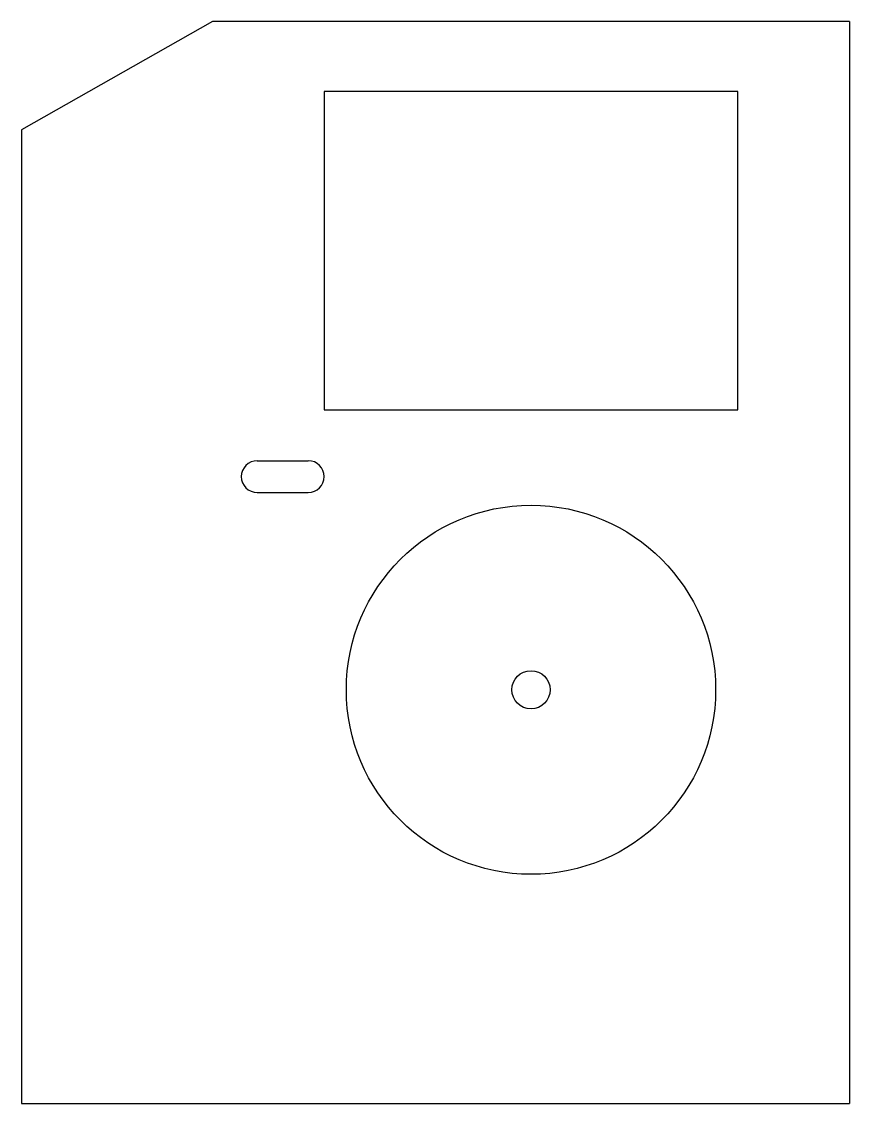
# Model space of a CAD drawing. Header units: millimetres. Extents: x -80 to 50, y -85 to 85.
import ezdxf

# ---------------------------------------------------------------- set-up
doc = ezdxf.new("R2010")
doc.units = ezdxf.units.MM
doc.layers.add('Shape2DView006', color=7, linetype='CONTINUOUS')

msp = doc.modelspace()

# ---------------------------------------------------------------- linework, layer by layer
at = {"layer": 'Shape2DView006'}
for p, q in [((-50, 85), (-80, 68)), ((50, 85), (-50, 85)), ((50, 85), (50, -85)), ((-32.5, 74), (-32.5, 24)), ((32.5, 74), (-32.5, 74)), ((32.5, 24), (32.5, 74)), ((-80, 68), (-80, -85)), ((-32.5, 24), (32.5, 24)), ((-43, 16), (-35, 16)), ((-43, 11), (-35, 11)), ((-80, -85), (50, -85))]:
    msp.add_line(p, q, dxfattribs=at)
for radius in [29, 3]:
    msp.add_circle((0, -20), radius, dxfattribs=at)
for centre, start, end in [((-43, 13.5), 90, -90), ((-35, 13.5), -90, 90)]:
    msp.add_arc(centre, 2.5, start, end, dxfattribs=at)

doc.saveas('drawing.dxf')
